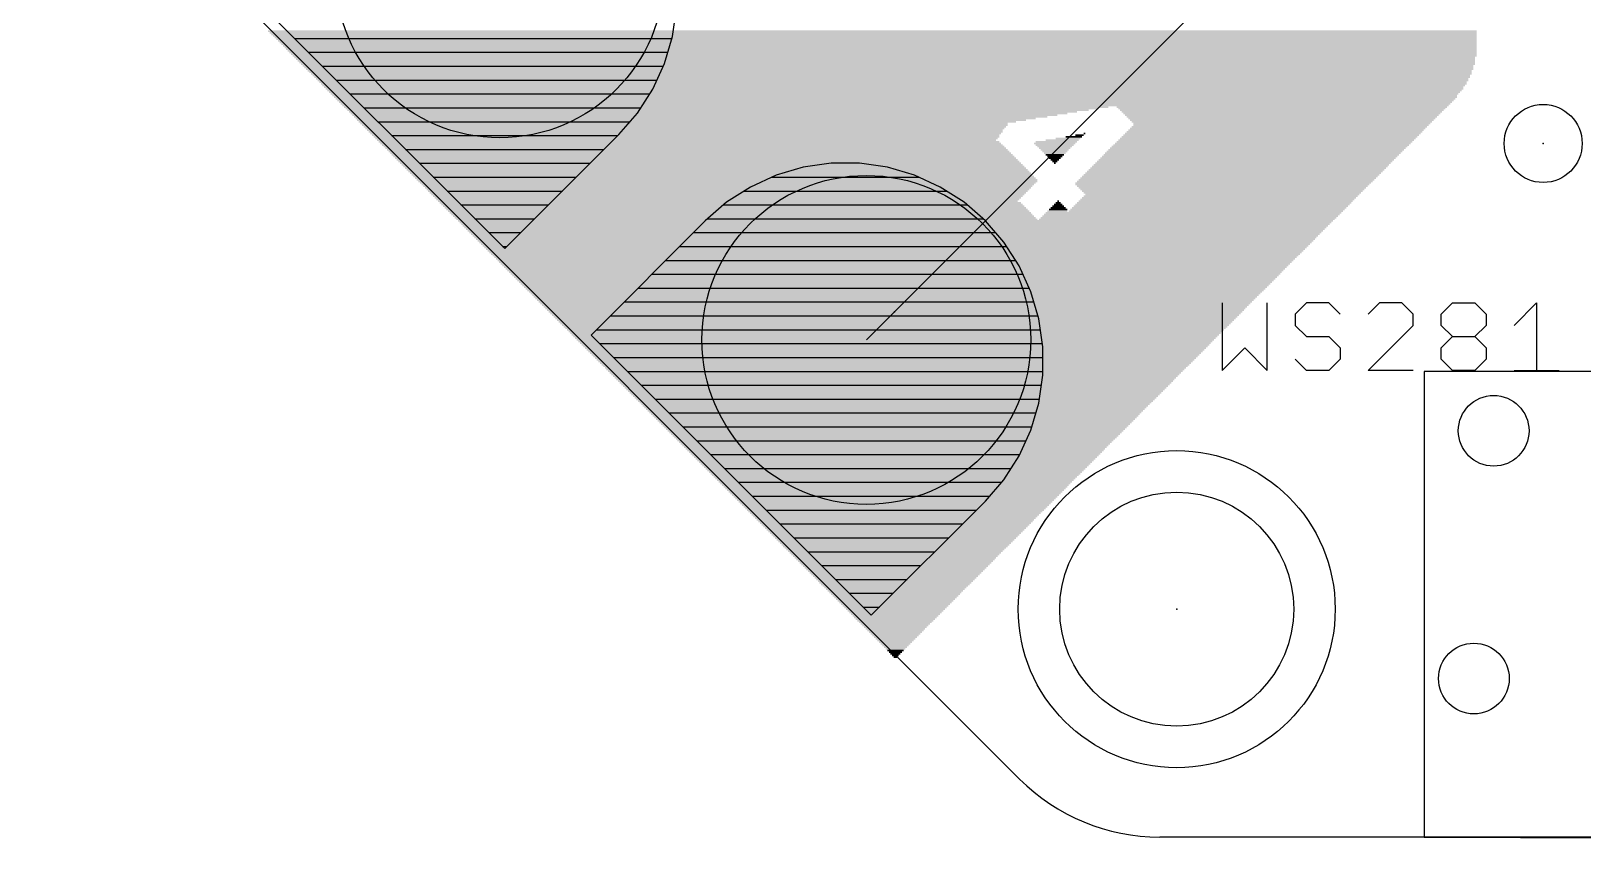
# Model space of a CAD drawing. Extents: x -40.8 to 40.8, y -42.1 to 43.9.
# Drawn here: x -30.82 to -10.92, y -40.77 to -30.31 of the extents above; entities that cross this region are included whole.
import ezdxf

# ---------------------------------------------------------------- set-up
doc = ezdxf.new("R2010")
doc.units = 0
for name, color, linetype in [('1', 22, 'CONTINUOUS'), ('16', 5, 'CONTINUOUS'), ('17', 82, 'CONTINUOUS'), ('18', 82, 'CONTINUOUS'), ('20', 4, 'CONTINUOUS'), ('200', 2, 'CONTINUOUS'), ('21', 2, 'CONTINUOUS'), ('23', 2, 'CONTINUOUS'), ('27', 253, 'CONTINUOUS')]:
    doc.layers.add(name, color=color, linetype=linetype)

# ---------------------------------------------------------------- blocks, each defined once
blk = doc.blocks.new('PIE')
blk.add_circle((0, 0), 0.5)
blk = doc.blocks.new('ROUNDP')
blk.add_circle((0, 0), 0.5)
blk = doc.blocks.new('RECT')
blk.add_solid([(-0.5, -0.5), (0.5, -0.5), (-0.5, 0.5), (0.5, 0.5)])
blk = doc.blocks.new('ROUNDV')
blk.add_circle((0, 0), 0.5)

msp = doc.modelspace()

# ---------------------------------------------------------------- linework, layer by layer
at = {"layer": '1'}
for p, q in [((-14.2435, -28.404), (-20.1077, -34.2682)), ((-28.3359, -29.5063), (-24.7438, -33.0984)), ((-22.5942, -30.3785), (-22.5426, -30.0198)), ((-27.4384, -30.4038), (-22.6016, -30.4038)), ((-22.6963, -30.7263), (-22.5942, -30.3785)), ((-27.2606, -30.5816), (-22.6538, -30.5816)), ((-27.0828, -30.7594), (-22.7114, -30.7594)), ((-22.8468, -31.0559), (-22.6963, -30.7263)), ((-26.905, -30.9372), (-22.7926, -30.9372)), ((-26.7272, -31.115), (-22.8848, -31.115)), ((-23.0427, -31.3608), (-22.8468, -31.0559)), ((-26.5494, -31.2928), (-22.9991, -31.2928)), ((-23.2801, -31.6347), (-23.0427, -31.3608)), ((-26.3716, -31.4706), (-23.1379, -31.4706)), ((-24.7438, -33.0984), (-23.2801, -31.6347)), ((-26.1938, -31.6484), (-23.2938, -31.6484)), ((-26.016, -31.8262), (-23.4716, -31.8262)), ((-25.8382, -32.004), (-23.6494, -32.004)), ((-20.5583, -32.0041), (-20.917, -32.0557)), ((-20.1959, -32.0041), (-20.5583, -32.0041)), ((-19.8372, -32.0557), (-20.1959, -32.0041)), ((-25.6604, -32.1818), (-23.8272, -32.1818)), ((-21.2648, -32.1578), (-21.5944, -32.3083)), ((-21.3174, -32.1818), (-19.4368, -32.1818)), ((-20.917, -32.0557), (-21.2648, -32.1578)), ((-19.4895, -32.1578), (-19.8372, -32.0557)), ((-19.1598, -32.3083), (-19.4895, -32.1578)), ((-25.4826, -32.3596), (-24.005, -32.3596)), ((-21.5944, -32.3083), (-21.8993, -32.5042)), ((-21.6742, -32.3596), (-19.08, -32.3596)), ((-18.855, -32.5042), (-19.1598, -32.3083)), ((-25.3048, -32.5374), (-24.1828, -32.5374)), ((-21.8993, -32.5042), (-22.1732, -32.7416)), ((-21.9375, -32.5374), (-18.8167, -32.5374)), ((-18.5811, -32.7416), (-18.855, -32.5042)), ((-25.127, -32.7152), (-24.3606, -32.7152)), ((-22.1732, -32.7416), (-23.6369, -34.2053)), ((-22.1427, -32.7152), (-18.6115, -32.7152)), ((-18.3437, -33.0155), (-18.5811, -32.7416)), ((-24.9492, -32.893), (-24.5384, -32.893)), ((-22.3246, -32.893), (-18.4498, -32.893)), ((-18.1478, -33.3203), (-18.3437, -33.0155)), ((-24.7714, -33.0708), (-24.7162, -33.0708)), ((-22.5024, -33.0708), (-18.3082, -33.0708)), ((-22.858, -33.4264), (-18.0994, -33.4264)), ((-22.6802, -33.2486), (-18.1939, -33.2486)), ((-17.9973, -33.65), (-18.1478, -33.3203)), ((-23.0358, -33.6042), (-18.0182, -33.6042)), ((-23.2136, -33.782), (-17.9585, -33.782)), ((-17.8952, -33.9977), (-17.9973, -33.65)), ((-23.3914, -33.9598), (-17.9063, -33.9598)), ((-17.8436, -34.3564), (-17.8952, -33.9977)), ((-23.6369, -34.2053), (-20.0448, -37.7974)), ((-23.5692, -34.1376), (-17.875, -34.1376)), ((-23.5268, -34.3154), (-17.8495, -34.3154)), ((-17.8436, -34.7188), (-17.8436, -34.3564)), ((-23.349, -34.4932), (-17.8436, -34.4932)), ((-23.1712, -34.671), (-17.8436, -34.671)), ((-17.8952, -35.0775), (-17.8436, -34.7188)), ((-7.239, -34.671), (-12.954, -34.671)), ((-12.954, -34.671), (-12.954, -40.64)), ((-22.9934, -34.8488), (-17.8623, -34.8488)), ((-22.8156, -35.0266), (-17.8878, -35.0266)), ((-22.6378, -35.2044), (-17.9324, -35.2044)), ((-17.9973, -35.4253), (-17.8952, -35.0775)), ((-22.46, -35.3822), (-17.9846, -35.3822)), ((-22.2822, -35.56), (-18.0588, -35.56)), ((-18.1478, -35.7549), (-17.9973, -35.4253)), ((-22.1044, -35.7378), (-18.14, -35.7378)), ((-18.3437, -36.0598), (-18.1478, -35.7549)), ((-21.9266, -35.9156), (-18.2511, -35.9156)), ((-21.7488, -36.0934), (-18.3729, -36.0934)), ((-18.5811, -36.3337), (-18.3437, -36.0598)), ((-21.571, -36.2712), (-18.5269, -36.2712)), ((-20.0448, -37.7974), (-18.5811, -36.3337)), ((-21.3932, -36.449), (-18.6964, -36.449)), ((-21.2154, -36.6268), (-18.8742, -36.6268)), ((-21.0376, -36.8046), (-19.052, -36.8046)), ((-20.8598, -36.9824), (-19.2298, -36.9824)), ((-20.682, -37.1602), (-19.4076, -37.1602)), ((-20.5042, -37.338), (-19.5854, -37.338)), ((-20.3264, -37.5158), (-19.7632, -37.5158)), ((-20.1486, -37.6936), (-19.941, -37.6936)), ((-12.954, -40.64), (17.526, -40.767))]:
    msp.add_line(p, q, dxfattribs=at)
at = {"layer": '16'}
for p, q in [((-28.3359, -29.5063), (-24.7438, -33.0984)), ((-22.5942, -30.3785), (-22.5426, -30.0198)), ((-27.4384, -30.4038), (-22.6016, -30.4038)), ((-22.6963, -30.7263), (-22.5942, -30.3785)), ((-27.2606, -30.5816), (-22.6538, -30.5816)), ((-27.0828, -30.7594), (-22.7114, -30.7594)), ((-22.8468, -31.0559), (-22.6963, -30.7263)), ((-26.905, -30.9372), (-22.7926, -30.9372)), ((-26.7272, -31.115), (-22.8848, -31.115)), ((-23.0427, -31.3608), (-22.8468, -31.0559)), ((-26.5494, -31.2928), (-22.9991, -31.2928)), ((-23.2801, -31.6347), (-23.0427, -31.3608)), ((-26.3716, -31.4706), (-23.1379, -31.4706)), ((-24.7438, -33.0984), (-23.2801, -31.6347)), ((-26.1938, -31.6484), (-23.2938, -31.6484)), ((-26.016, -31.8262), (-23.4716, -31.8262)), ((-25.8382, -32.004), (-23.6494, -32.004)), ((-20.5583, -32.0041), (-20.917, -32.0557)), ((-20.1959, -32.0041), (-20.5583, -32.0041)), ((-19.8372, -32.0557), (-20.1959, -32.0041)), ((-25.6604, -32.1818), (-23.8272, -32.1818)), ((-21.2648, -32.1578), (-21.5944, -32.3083)), ((-21.3174, -32.1818), (-19.4368, -32.1818)), ((-20.917, -32.0557), (-21.2648, -32.1578)), ((-19.4895, -32.1578), (-19.8372, -32.0557)), ((-19.1598, -32.3083), (-19.4895, -32.1578)), ((-25.4826, -32.3596), (-24.005, -32.3596)), ((-21.5944, -32.3083), (-21.8993, -32.5042)), ((-21.6742, -32.3596), (-19.08, -32.3596)), ((-18.855, -32.5042), (-19.1598, -32.3083)), ((-25.3048, -32.5374), (-24.1828, -32.5374)), ((-21.8993, -32.5042), (-22.1732, -32.7416)), ((-21.9375, -32.5374), (-18.8167, -32.5374)), ((-18.5811, -32.7416), (-18.855, -32.5042)), ((-25.127, -32.7152), (-24.3606, -32.7152)), ((-22.1732, -32.7416), (-23.6369, -34.2053)), ((-22.1427, -32.7152), (-18.6115, -32.7152)), ((-18.3437, -33.0155), (-18.5811, -32.7416)), ((-24.9492, -32.893), (-24.5384, -32.893)), ((-22.3246, -32.893), (-18.4498, -32.893)), ((-18.1478, -33.3203), (-18.3437, -33.0155)), ((-24.7714, -33.0708), (-24.7162, -33.0708)), ((-22.5024, -33.0708), (-18.3082, -33.0708)), ((-22.858, -33.4264), (-18.0994, -33.4264)), ((-22.6802, -33.2486), (-18.1939, -33.2486)), ((-17.9973, -33.65), (-18.1478, -33.3203)), ((-23.0358, -33.6042), (-18.0182, -33.6042)), ((-23.2136, -33.782), (-17.9585, -33.782)), ((-17.8952, -33.9977), (-17.9973, -33.65)), ((-23.3914, -33.9598), (-17.9063, -33.9598)), ((-17.8436, -34.3564), (-17.8952, -33.9977)), ((-23.6369, -34.2053), (-20.0448, -37.7974)), ((-23.5692, -34.1376), (-17.875, -34.1376)), ((-23.5268, -34.3154), (-17.8495, -34.3154)), ((-17.8436, -34.7188), (-17.8436, -34.3564)), ((-23.349, -34.4932), (-17.8436, -34.4932)), ((-23.1712, -34.671), (-17.8436, -34.671)), ((-17.8952, -35.0775), (-17.8436, -34.7188)), ((-7.366, -34.671), (-12.954, -34.671)), ((-12.954, -34.671), (-12.954, -40.64)), ((-22.9934, -34.8488), (-17.8623, -34.8488)), ((-22.8156, -35.0266), (-17.8878, -35.0266)), ((-22.6378, -35.2044), (-17.9324, -35.2044)), ((-17.9973, -35.4253), (-17.8952, -35.0775)), ((-22.46, -35.3822), (-17.9846, -35.3822)), ((-22.2822, -35.56), (-18.0588, -35.56)), ((-18.1478, -35.7549), (-17.9973, -35.4253)), ((-22.1044, -35.7378), (-18.14, -35.7378)), ((-18.3437, -36.0598), (-18.1478, -35.7549)), ((-21.9266, -35.9156), (-18.2511, -35.9156)), ((-21.7488, -36.0934), (-18.3729, -36.0934)), ((-18.5811, -36.3337), (-18.3437, -36.0598)), ((-21.571, -36.2712), (-18.5269, -36.2712)), ((-20.0448, -37.7974), (-18.5811, -36.3337)), ((-21.3932, -36.449), (-18.6964, -36.449)), ((-21.2154, -36.6268), (-18.8742, -36.6268)), ((-21.0376, -36.8046), (-19.052, -36.8046)), ((-20.8598, -36.9824), (-19.2298, -36.9824)), ((-20.682, -37.1602), (-19.4076, -37.1602)), ((-20.5042, -37.338), (-19.5854, -37.338)), ((-20.3264, -37.5158), (-19.7632, -37.5158)), ((-20.1486, -37.6936), (-19.941, -37.6936)), ((-12.954, -40.64), (17.399, -40.767))]:
    msp.add_line(p, q, dxfattribs=at)
at = {"layer": '20'}
for p, q in [((-18.143, -39.8961), (-39.8961, -18.143)), ((-4.064, -40.64), (-16.3469, -40.64))]:
    msp.add_line(p, q, dxfattribs=at)
msp.add_circle((-16.129, -37.719), 1.5, dxfattribs=at)
msp.add_arc((-16.3469, -38.1), 2.54, 225, 270, dxfattribs=at)
at = {"layer": '21'}
msp.add_circle((-16.129, -37.719), 2.032, dxfattribs=at)
at = {"layer": '23'}
for p in [(-11.43, -31.75), (-19.7485, -33.909), (-16.129, -37.719)]:
    msp.add_point(p, dxfattribs=at)
at = {"layer": '27'}
for p, q in [((-15.5448, -33.794), (-15.5448, -34.6583)), ((-14.9686, -34.6583), (-14.9686, -33.794)), ((-14.4652, -33.794), (-14.6093, -33.938)), ((-14.1771, -33.794), (-14.4652, -33.794)), ((-14.0331, -33.938), (-14.1771, -33.794)), ((-13.5297, -33.794), (-13.6738, -33.938)), ((-13.2416, -33.794), (-13.5297, -33.794)), ((-13.0975, -33.938), (-13.2416, -33.794)), ((-12.7382, -33.938), (-12.5942, -33.794)), ((-12.5942, -33.794), (-12.3061, -33.794)), ((-12.3061, -33.794), (-12.162, -33.938)), ((-11.8027, -34.0821), (-11.5146, -33.794)), ((-11.5146, -33.794), (-11.5146, -34.6583)), ((-14.6093, -33.938), (-14.6093, -34.0821)), ((-13.0975, -34.0821), (-13.0975, -33.938)), ((-12.7382, -34.0821), (-12.7382, -33.938)), ((-12.162, -33.938), (-12.162, -34.0821)), ((-14.6093, -34.0821), (-14.4652, -34.2261)), ((-13.6738, -34.6583), (-13.0975, -34.0821)), ((-12.5942, -34.2261), (-12.7382, -34.0821)), ((-12.162, -34.0821), (-12.3061, -34.2261)), ((-15.5448, -34.6583), (-15.2567, -34.3702)), ((-15.2567, -34.3702), (-14.9686, -34.6583)), ((-14.4652, -34.2261), (-14.1771, -34.2261)), ((-14.1771, -34.2261), (-14.0331, -34.3702)), ((-14.0331, -34.3702), (-14.0331, -34.5142)), ((-12.7382, -34.3702), (-12.5942, -34.2261)), ((-12.7382, -34.5142), (-12.7382, -34.3702)), ((-12.5942, -34.2261), (-12.3061, -34.2261)), ((-12.3061, -34.2261), (-12.162, -34.3702)), ((-12.162, -34.3702), (-12.162, -34.5142)), ((-14.4652, -34.6583), (-14.6093, -34.5142)), ((-14.0331, -34.5142), (-14.1771, -34.6583)), ((-12.5942, -34.6583), (-12.7382, -34.5142)), ((-12.162, -34.5142), (-12.3061, -34.6583)), ((-14.1771, -34.6583), (-14.4652, -34.6583)), ((-13.0975, -34.6583), (-13.6738, -34.6583)), ((-12.3061, -34.6583), (-12.5942, -34.6583)), ((-11.8027, -34.6583), (-11.2265, -34.6583))]:
    msp.add_line(p, q, dxfattribs=at)

# ---------------------------------------------------------------- block references
at = {"layer": '1'}
msp.add_blockref('PIE', (-11.43, -31.75), dxfattribs=at)
at = {"layer": '17', "xscale": 4.216, "yscale": 4.216, "rotation": 135}
for p in [(-24.8067, -29.5692), (-24.8067, -29.5692), (-20.1077, -34.2682), (-20.1077, -34.2682)]:
    msp.add_blockref('ROUNDP', p, dxfattribs=at)
at = {"layer": '18', "xscale": 0.9064, "yscale": 0.9064}
for p in [(-12.065, -35.433), (-12.065, -35.433), (-12.319, -38.608), (-12.319, -38.608)]:
    msp.add_blockref('ROUNDV', p, dxfattribs=at)
at = {"layer": '200', "yscale": 0.0212}
for p, xscale in [((-20.031, -30.309), 15.4964), ((-20.0205, -30.3302), 15.4753), ((-20.0099, -30.3514), 15.4541), ((-19.9992, -30.3725), 15.4329), ((-19.9886, -30.3937), 15.4117), ((-19.9781, -30.4149), 15.3906), ((-19.9675, -30.4361), 15.3694), ((-19.9569, -30.4572), 15.3482), ((-19.9464, -30.4784), 15.3271), ((-19.9358, -30.4996), 15.3059), ((-19.9252, -30.5207), 15.2847), ((-19.9146, -30.5419), 15.2636), ((-19.904, -30.5631), 15.2424), ((-19.8934, -30.5842), 15.2212), ((-19.8828, -30.6054), 15.2), ((-19.8723, -30.6266), 15.1789), ((-19.8723, -30.6478), 15.1365), ((-19.8617, -30.6689), 15.1153), ((-19.8511, -30.6901), 15.0942), ((-19.8405, -30.7113), 15.073), ((-19.8299, -30.7324), 15.0518), ((-19.8299, -30.7536), 15.0096), ((-19.8193, -30.7748), 14.9884), ((-19.8087, -30.7959), 14.9672), ((-19.8087, -30.8171), 14.9248), ((-19.7981, -30.8383), 14.9037), ((-19.7875, -30.8595), 14.8825), ((-19.7875, -30.8806), 14.8401), ((-19.777, -30.9018), 14.819), ((-19.7769, -30.923), 14.7767), ((-19.7663, -30.9441), 14.7555), ((-19.7664, -30.9653), 14.7132), ((-19.7558, -30.9865), 14.692), ((-19.7558, -31.0077), 14.6496), ((-19.7558, -31.0288), 14.6073), ((-19.7452, -31.05), 14.5862), ((-19.7452, -31.0712), 14.5438), ((-19.7452, -31.0923), 14.5014), ((-19.7453, -31.1135), 14.4591), ((-19.7452, -31.1347), 14.4168), ((-19.7346, -31.1558), 14.3956), ((-19.7347, -31.177), 14.3533), ((-19.7347, -31.1982), 14.3109), ((-19.7346, -31.2193), 14.2686), ((-19.7346, -31.2405), 14.2262), ((-19.7347, -31.2617), 14.1839), ((-21.9046, -31.2829), 9.8017), ((-21.9575, -31.304), 9.6535), ((-22.0104, -31.3252), 9.5054), ((-22.0739, -31.3464), 9.336), ((-22.1268, -31.3675), 9.1878), ((-22.1798, -31.3887), 9.0396), ((-22.2327, -31.4099), 8.8914), ((-22.2962, -31.431), 8.722), ((-14.7808, -31.2829), 4.234), ((-14.7809, -31.304), 4.1917), ((-14.7809, -31.3252), 4.1493), ((-14.7809, -31.3464), 4.1069), ((-14.7809, -31.3675), 4.0647), ((-14.7809, -31.3887), 4.0223), ((-14.7809, -31.4099), 3.9799), ((-14.7809, -31.431), 3.9377), ((-22.3491, -31.4522), 8.5738), ((-22.4021, -31.4734), 8.4257), ((-22.4444, -31.4946), 8.2986), ((-22.4338, -31.5157), 8.2774), ((-22.4338, -31.5369), 8.2352), ((-22.4338, -31.5581), 8.1928), ((-22.4338, -31.5792), 8.1504), ((-22.4232, -31.6004), 8.1293), ((-22.4232, -31.6216), 8.087), ((-22.4232, -31.6427), 8.0446), ((-17.3742, -31.6427), 0.1059), ((-17.3107, -31.6216), 0.0211), ((-14.9184, -31.6427), 3.7895), ((-14.8973, -31.6216), 3.7894), ((-14.8761, -31.6004), 3.7894), ((-14.855, -31.5792), 3.7895), ((-14.7809, -31.4522), 3.8953), ((-14.8338, -31.5581), 3.7894), ((-14.7809, -31.4734), 3.8529), ((-14.8126, -31.5369), 3.7894), ((-14.7808, -31.4946), 3.8106), ((-14.7914, -31.5157), 3.7894), ((-22.4126, -31.6639), 8.0234), ((-22.4127, -31.6851), 7.9811), ((-22.4127, -31.7063), 7.9387), ((-22.3809, -31.7274), 7.9599), ((-22.3597, -31.7486), 7.96), ((-22.3386, -31.7698), 7.9599), ((-22.3174, -31.7909), 7.9599), ((-22.2962, -31.8121), 7.96), ((-22.2751, -31.8333), 7.9599), ((-17.6917, -31.7486), 0.5292), ((-17.6706, -31.7274), 0.5293), ((-17.6918, -31.7698), 0.4869), ((-17.6917, -31.7909), 0.4446), ((-17.6917, -31.8121), 0.4022), ((-17.6918, -31.8333), 0.3599), ((-17.5965, -31.7063), 0.4234), ((-17.5223, -31.6851), 0.3175), ((-17.4483, -31.6639), 0.2117), ((-15.109, -31.8333), 3.7894), ((-15.0878, -31.8121), 3.7894), ((-15.0667, -31.7909), 3.7895), ((-15.0455, -31.7698), 3.7894), ((-15.0243, -31.7486), 3.7894), ((-15.0031, -31.7274), 3.7894), ((-14.982, -31.7063), 3.7895), ((-14.9608, -31.6851), 3.7894), ((-14.9396, -31.6639), 3.7894), ((-22.2538, -31.8544), 7.9599), ((-22.2326, -31.8756), 7.9599), ((-22.2116, -31.8968), 7.9599), ((-22.1904, -31.918), 7.9599), ((-22.1692, -31.9391), 7.9599), ((-22.148, -31.9603), 7.96), ((-22.1269, -31.9815), 7.9599), ((-22.1057, -32.0026), 7.9599), ((-22.0845, -32.0238), 7.96), ((-22.0633, -32.045), 7.9599), ((-17.6917, -31.8544), 0.3176), ((-17.6917, -31.8756), 0.2752), ((-17.6918, -31.8968), 0.2329), ((-17.6918, -31.918), 0.1905), ((-17.6917, -31.9391), 0.1482), ((-17.6917, -31.9603), 0.1058), ((-17.6918, -31.9815), 0.0635), ((-17.6917, -32.0026), 0.0212), ((-15.3207, -32.045), 3.7894), ((-15.2995, -32.0238), 3.7894), ((-15.2784, -32.0026), 3.7895), ((-15.2572, -31.9815), 3.7894), ((-15.236, -31.9603), 3.7894), ((-15.2148, -31.9391), 3.7894), ((-15.1936, -31.918), 3.7895), ((-15.1725, -31.8968), 3.7894), ((-15.1513, -31.8756), 3.7894), ((-15.1302, -31.8544), 3.7895), ((-22.0421, -32.0661), 7.9599), ((-22.021, -32.0873), 7.9599), ((-21.9999, -32.1085), 7.9599), ((-21.9787, -32.1297), 7.9599), ((-21.9575, -32.1508), 7.9599), ((-21.9363, -32.172), 7.96), ((-21.9152, -32.1932), 7.9599), ((-21.894, -32.2143), 7.9599), ((-21.8834, -32.2355), 7.9388), ((-15.5112, -32.2355), 3.7894), ((-15.4901, -32.2143), 3.7895), ((-15.4689, -32.1932), 3.7894), ((-15.4477, -32.172), 3.7894), ((-15.4265, -32.1508), 3.7894), ((-15.4054, -32.1297), 3.7895), ((-15.3842, -32.1085), 3.7894), ((-15.363, -32.0873), 3.7894), ((-15.3419, -32.0661), 3.7895), ((-21.8834, -32.2567), 7.8964), ((-21.8834, -32.2778), 7.8541), ((-21.8834, -32.299), 7.8117), ((-21.8834, -32.3202), 7.7694), ((-21.8834, -32.3414), 7.727), ((-21.8834, -32.3625), 7.6847), ((-21.8834, -32.3837), 7.6424), ((-21.8834, -32.4049), 7.6), ((-21.8834, -32.426), 7.5577), ((-15.5324, -32.2567), 3.7894), ((-15.543, -32.2778), 3.7683), ((-15.543, -32.299), 3.7259), ((-15.543, -32.3202), 3.6836), ((-15.543, -32.3414), 3.6413), ((-15.543, -32.3625), 3.5989), ((-15.543, -32.3837), 3.5565), ((-15.5641, -32.426), 3.5142), ((-15.543, -32.4049), 3.5142), ((-21.8834, -32.4472), 7.5154), ((-21.8834, -32.4684), 7.473), ((-21.8834, -32.4895), 7.4307), ((-21.8516, -32.5107), 7.4518), ((-21.8305, -32.5319), 7.4519), ((-21.8093, -32.5531), 7.4518), ((-21.7881, -32.5742), 7.4518), ((-21.767, -32.5954), 7.4519), ((-21.7458, -32.6166), 7.4518), ((-21.7246, -32.6377), 7.4518), ((-15.9135, -32.6377), 3.7895), ((-17.66, -32.6166), 0.2541), ((-17.6494, -32.5954), 0.2329), ((-17.6494, -32.5742), 0.1905), ((-17.6494, -32.5531), 0.1482), ((-17.6494, -32.5319), 0.1058), ((-17.6494, -32.5107), 0.0635), ((-17.6494, -32.4895), 0.0212), ((-15.7547, -32.6166), 3.5142), ((-15.7335, -32.5954), 3.5142), ((-15.7123, -32.5742), 3.5142), ((-15.6912, -32.5531), 3.5143), ((-15.67, -32.5319), 3.5142), ((-15.6488, -32.5107), 3.5142), ((-15.6277, -32.4895), 3.5143), ((-15.6065, -32.4684), 3.5142), ((-15.5853, -32.4472), 3.5142), ((-21.7035, -32.6589), 7.4519), ((-21.6822, -32.6801), 7.4519), ((-21.6611, -32.7012), 7.4518), ((-21.6399, -32.7224), 7.4518), ((-19.7347, -32.7436), 11.2201), ((-19.7346, -32.7648), 11.1778), ((-19.7346, -32.7859), 11.1354), ((-19.7347, -32.8071), 11.0931), ((-19.7347, -32.8283), 11.0507), ((-15.9981, -32.7224), 3.7894), ((-15.977, -32.7012), 3.7895), ((-15.9558, -32.6801), 3.7894), ((-15.9346, -32.6589), 3.7894), ((-19.7346, -32.8494), 11.0084), ((-19.7347, -32.8706), 10.9661), ((-19.7347, -32.8918), 10.9237), ((-19.7346, -32.9129), 10.8814), ((-19.7346, -32.9341), 10.839), ((-19.7347, -32.9553), 10.7967), ((-19.7346, -32.9765), 10.7544), ((-19.7346, -32.9976), 10.712), ((-19.7347, -33.0188), 10.6697), ((-19.7347, -33.04), 10.6273), ((-19.7346, -33.0611), 10.585), ((-19.7347, -33.0823), 10.5427), ((-19.7347, -33.1035), 10.5003), ((-19.7346, -33.1246), 10.458), ((-19.7346, -33.1458), 10.4156), ((-19.7347, -33.167), 10.3733), ((-19.7346, -33.1882), 10.331), ((-19.7346, -33.2093), 10.2886), ((-19.7347, -33.2305), 10.2463), ((-19.7347, -33.2517), 10.2039), ((-19.7346, -33.2728), 10.1616), ((-19.7347, -33.294), 10.1193), ((-19.7347, -33.3152), 10.0769), ((-19.7346, -33.3363), 10.0346), ((-19.7346, -33.3575), 9.9922), ((-19.7347, -33.3787), 9.9499), ((-19.7346, -33.3999), 9.9076), ((-19.7346, -33.421), 9.8652), ((-19.7347, -33.4422), 9.8229), ((-19.7347, -33.4634), 9.7805), ((-19.7346, -33.4845), 9.7382), ((-19.7347, -33.5057), 9.6959), ((-19.7347, -33.5269), 9.6535), ((-19.7346, -33.548), 9.6112), ((-19.7346, -33.5692), 9.5688), ((-19.7347, -33.5904), 9.5265), ((-19.7346, -33.6116), 9.4842), ((-19.7346, -33.6327), 9.4418), ((-19.7347, -33.6539), 9.3995), ((-19.7347, -33.6751), 9.3571), ((-19.7346, -33.6962), 9.3148), ((-19.7347, -33.7174), 9.2725), ((-19.7347, -33.7386), 9.2301), ((-19.7346, -33.7597), 9.1878), ((-19.7346, -33.7809), 9.1454), ((-19.7347, -33.8021), 9.1031), ((-19.7346, -33.8233), 9.0608), ((-19.7346, -33.8444), 9.0184), ((-19.7347, -33.8656), 8.9761), ((-19.7347, -33.8868), 8.9337), ((-19.7346, -33.9079), 8.8914), ((-19.7347, -33.9291), 8.8491), ((-19.7347, -33.9503), 8.8067), ((-19.7346, -33.9714), 8.7644), ((-19.7346, -33.9926), 8.722), ((-19.7347, -34.0138), 8.6797), ((-19.7346, -34.035), 8.6374), ((-19.7346, -34.0561), 8.595), ((-19.7347, -34.0773), 8.5527), ((-19.7347, -34.0985), 8.5103), ((-19.7346, -34.1196), 8.468), ((-19.7347, -34.1408), 8.4257), ((-19.7347, -34.162), 8.3833), ((-19.7346, -34.1831), 8.341), ((-19.7346, -34.2043), 8.2986), ((-19.7347, -34.2255), 8.2563), ((-19.7346, -34.2467), 8.214), ((-19.7346, -34.2678), 8.1716), ((-19.7347, -34.289), 8.1293), ((-19.7347, -34.3102), 8.0869), ((-19.7346, -34.3313), 8.0446), ((-19.7347, -34.3525), 8.0023), ((-19.7347, -34.3737), 7.9599), ((-19.7346, -34.3948), 7.9176), ((-19.7346, -34.416), 7.8752), ((-19.7347, -34.4372), 7.8329), ((-19.7346, -34.4584), 7.7906), ((-19.7346, -34.4795), 7.7482), ((-19.7347, -34.5007), 7.7059), ((-19.7347, -34.5219), 7.6635), ((-19.7346, -34.543), 7.6212), ((-19.7347, -34.5642), 7.5789), ((-19.7347, -34.5854), 7.5365), ((-19.7346, -34.6065), 7.4942), ((-19.7346, -34.6277), 7.4518), ((-19.7347, -34.6489), 7.4095), ((-19.7346, -34.6701), 7.3672), ((-19.7346, -34.6912), 7.3248), ((-19.7347, -34.7124), 7.2825), ((-19.7347, -34.7336), 7.2401), ((-19.7346, -34.7547), 7.1978), ((-19.7347, -34.7759), 7.1555), ((-19.7347, -34.7971), 7.1131), ((-19.7346, -34.8182), 7.0708), ((-19.7346, -34.8394), 7.0284), ((-19.7347, -34.8606), 6.9861), ((-19.7346, -34.8818), 6.9438), ((-19.7346, -34.9029), 6.9014), ((-19.7347, -34.9241), 6.8591), ((-19.7347, -34.9453), 6.8167), ((-19.7346, -34.9664), 6.7744), ((-19.7347, -34.9876), 6.7321), ((-19.7347, -35.0088), 6.6897), ((-19.7346, -35.0299), 6.6474), ((-19.7346, -35.0511), 6.605), ((-19.7347, -35.0723), 6.5627), ((-19.7346, -35.0935), 6.5204), ((-19.7346, -35.1146), 6.478), ((-19.7347, -35.1358), 6.4357), ((-19.7347, -35.157), 6.3933), ((-19.7346, -35.1781), 6.351), ((-19.7347, -35.1993), 6.3087), ((-19.7347, -35.2205), 6.2663), ((-19.7346, -35.2416), 6.224), ((-19.7346, -35.2628), 6.1816), ((-19.7347, -35.284), 6.1393), ((-19.7346, -35.3052), 6.097), ((-19.7346, -35.3263), 6.0546), ((-19.7347, -35.3475), 6.0123), ((-19.7347, -35.3687), 5.9699), ((-19.7346, -35.3898), 5.9276), ((-19.7347, -35.411), 5.8853), ((-19.7347, -35.4322), 5.8429), ((-19.7346, -35.4533), 5.8006), ((-19.7346, -35.4745), 5.7582), ((-19.7347, -35.4957), 5.7159), ((-19.7346, -35.5169), 5.6736), ((-19.7346, -35.538), 5.6312), ((-19.7347, -35.5592), 5.5889), ((-19.7347, -35.5804), 5.5465), ((-19.7346, -35.6015), 5.5042), ((-19.7347, -35.6227), 5.4619), ((-19.7347, -35.6439), 5.4195), ((-19.7346, -35.6651), 5.3772), ((-19.7346, -35.6862), 5.3348), ((-19.7347, -35.7074), 5.2925), ((-19.7346, -35.7286), 5.2502), ((-19.7346, -35.7497), 5.2078), ((-19.7347, -35.7709), 5.1655), ((-19.7347, -35.7921), 5.1231), ((-19.7346, -35.8132), 5.0808), ((-19.7347, -35.8344), 5.0385), ((-19.7347, -35.8556), 4.9961), ((-19.7346, -35.8767), 4.9538), ((-19.7346, -35.8979), 4.9114), ((-19.7347, -35.9191), 4.8691), ((-19.7346, -35.9403), 4.8268), ((-19.7346, -35.9614), 4.7844), ((-19.7347, -35.9826), 4.7421), ((-19.7347, -36.0038), 4.6997), ((-19.7346, -36.0249), 4.6574), ((-19.7347, -36.0461), 4.6151), ((-19.7347, -36.0673), 4.5727), ((-19.7346, -36.0885), 4.5304), ((-19.7346, -36.1096), 4.488), ((-19.7347, -36.1308), 4.4457), ((-19.7346, -36.152), 4.4034), ((-19.7346, -36.1731), 4.361), ((-19.7347, -36.1943), 4.3187), ((-19.7347, -36.2155), 4.2763), ((-19.7346, -36.2366), 4.234), ((-19.7347, -36.2578), 4.1917), ((-19.7347, -36.279), 4.1493), ((-19.7346, -36.3001), 4.107), ((-19.7346, -36.3213), 4.0646), ((-19.7347, -36.3425), 4.0223), ((-19.7346, -36.3637), 3.98), ((-19.7346, -36.3848), 3.9376), ((-19.7347, -36.406), 3.8953), ((-19.7347, -36.4272), 3.8529), ((-19.7346, -36.4483), 3.8106), ((-19.7347, -36.4695), 3.7683), ((-19.7347, -36.4907), 3.7259), ((-19.7346, -36.5119), 3.6836), ((-19.7346, -36.533), 3.6412), ((-19.7347, -36.5542), 3.5989), ((-19.7346, -36.5754), 3.5566), ((-19.7346, -36.5965), 3.5142), ((-19.7347, -36.6177), 3.4719), ((-19.7347, -36.6389), 3.4295), ((-19.7346, -36.66), 3.3872), ((-19.7347, -36.6812), 3.3449), ((-19.7347, -36.7024), 3.3025), ((-19.7346, -36.7235), 3.2602), ((-19.7346, -36.7447), 3.2178), ((-19.7347, -36.7659), 3.1755), ((-19.7346, -36.7871), 3.1332), ((-19.7346, -36.8082), 3.0908), ((-19.7347, -36.8294), 3.0485), ((-19.7347, -36.8506), 3.0061), ((-19.7346, -36.8717), 2.9638), ((-19.7347, -36.8929), 2.9215), ((-19.7347, -36.9141), 2.8791), ((-19.7346, -36.9352), 2.8368), ((-19.7346, -36.9564), 2.7944), ((-19.7347, -36.9776), 2.7521), ((-19.7346, -36.9988), 2.7098), ((-19.7346, -37.0199), 2.6674), ((-19.7347, -37.0411), 2.6251), ((-19.7347, -37.0623), 2.5827), ((-19.7346, -37.0834), 2.5404), ((-19.7347, -37.1046), 2.4981), ((-19.7347, -37.1258), 2.4557), ((-19.7346, -37.1469), 2.4134), ((-19.7346, -37.1681), 2.371), ((-19.7347, -37.1893), 2.3287), ((-19.7346, -37.2105), 2.2864), ((-19.7346, -37.2316), 2.244), ((-19.7347, -37.2528), 2.2017), ((-19.7347, -37.274), 2.1593), ((-19.7346, -37.2951), 2.117), ((-19.7347, -37.3163), 2.0747), ((-19.7347, -37.3375), 2.0323), ((-19.7346, -37.3586), 1.99), ((-19.7346, -37.3798), 1.9476), ((-19.7347, -37.401), 1.9053), ((-19.7346, -37.4222), 1.863), ((-19.7346, -37.4433), 1.8206), ((-19.7347, -37.4645), 1.7783), ((-19.7347, -37.4857), 1.7359), ((-19.7346, -37.5068), 1.6936), ((-19.7347, -37.528), 1.6513), ((-19.7347, -37.5492), 1.6089), ((-19.7346, -37.5703), 1.5666), ((-19.7346, -37.5915), 1.5242), ((-19.7347, -37.6127), 1.4819), ((-19.7346, -37.6339), 1.4396), ((-19.7346, -37.655), 1.3972), ((-19.7347, -37.6762), 1.3549), ((-19.7347, -37.6974), 1.3125), ((-19.7346, -37.7185), 1.2702), ((-19.7347, -37.7397), 1.2279), ((-19.7347, -37.7609), 1.1855), ((-19.7346, -37.782), 1.1432), ((-19.7346, -37.8032), 1.1008), ((-19.7347, -37.8244), 1.0585), ((-19.7346, -37.8456), 1.0162), ((-19.7346, -37.8667), 0.9738), ((-19.7347, -37.8879), 0.9315), ((-19.7347, -37.9091), 0.8891), ((-19.7346, -37.9302), 0.8468), ((-19.7347, -37.9514), 0.8045), ((-19.7347, -37.9726), 0.7621), ((-19.7346, -37.9937), 0.7198), ((-19.7346, -38.0149), 0.6774), ((-19.7347, -38.0361), 0.6351), ((-19.7346, -38.0573), 0.5928), ((-19.7346, -38.0784), 0.5504), ((-19.7347, -38.0996), 0.5081), ((-19.7347, -38.1208), 0.4657), ((-19.7346, -38.1419), 0.4234), ((-19.7347, -38.1631), 0.3811), ((-19.7347, -38.1843), 0.3387), ((-19.7346, -38.2054), 0.2964), ((-19.7346, -38.2266), 0.254), ((-19.7347, -38.2478), 0.2117), ((-19.7346, -38.269), 0.1694), ((-19.7346, -38.2901), 0.127), ((-19.7347, -38.3113), 0.0847), ((-19.7347, -38.3325), 0.0423)]:
    msp.add_blockref('RECT', p, dxfattribs=dict(at, xscale=xscale))

doc.saveas('drawing.dxf')
